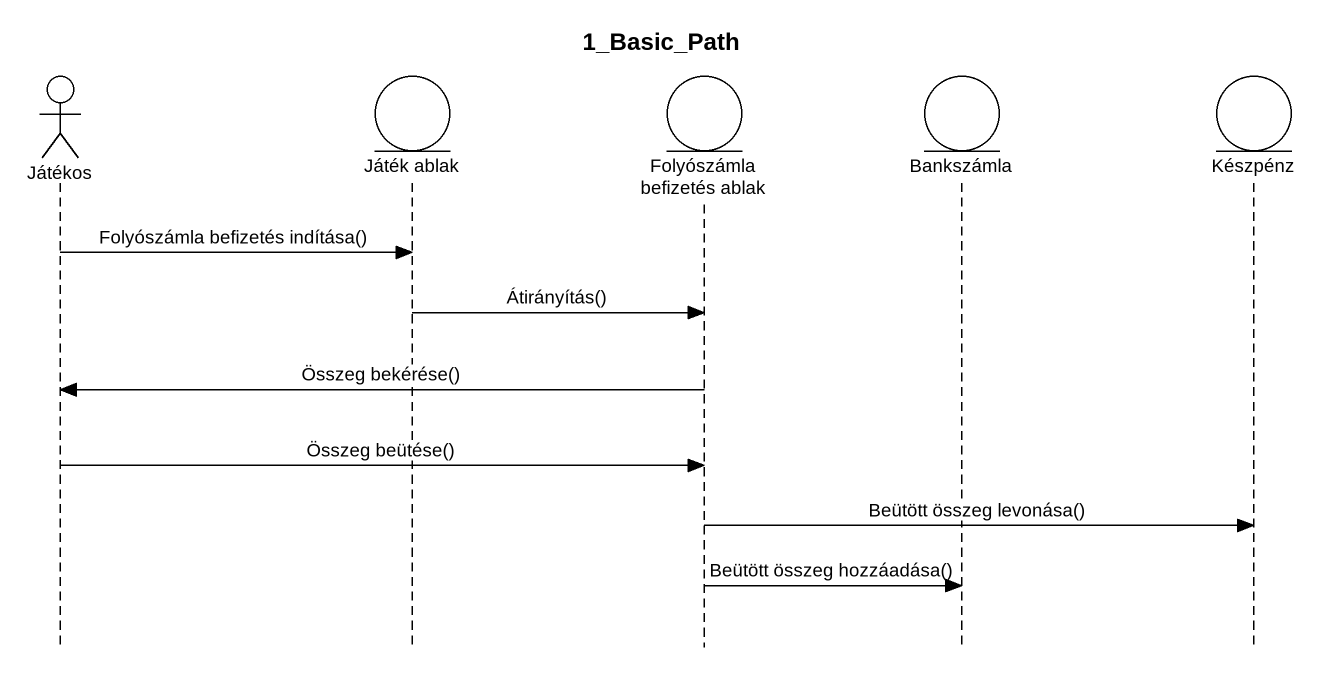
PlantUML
@startuml
title 1_Basic_Path
hide footbox
actor Játékos
entity "Játék ablak" as Játék_ablak
entity "Folyószámla befizetés ablak" as Folyószámla_befizetés_ablak
entity Bankszámla
entity Készpénz

Játékos -> Játék_ablak : Folyószámla befizetés indítása()
Játék_ablak -> Folyószámla_befizetés_ablak : Átirányítás()
Folyószámla_befizetés_ablak -> Játékos : Összeg bekérése()
Játékos -> Folyószámla_befizetés_ablak : Összeg beütése()
Folyószámla_befizetés_ablak -> Készpénz : Beütött összeg levonása()
Folyószámla_befizetés_ablak -> Bankszámla : Beütött összeg hozzáadása()
@enduml
